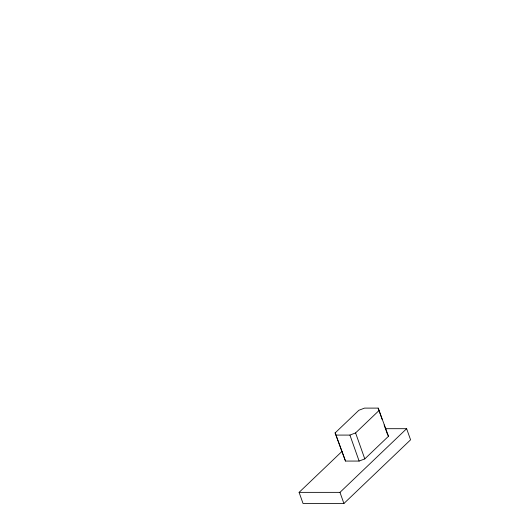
<?xml version="1.0" encoding="UTF-8"?>
<svg xmlns="http://www.w3.org/2000/svg" width="530" height="530" viewBox="0 0 530 530"><rect width="100%" height="100%" fill="white"/><g stroke="black" fill="none" stroke-linecap="round" stroke-linejoin="round"><path stroke-width="0.79" d="M335.145 432.924L358.876 410.266L364.541 408.107L378.162 408.107L388.51 436.243L364.786 458.907L359.115 461.067L345.494 461.067L335.145 432.924L345.494 461.067M336.292 435.084L349.919 435.084L355.584 432.924L379.308 410.26M385.383 428.69L406.636 428.69L410.578 439.82L343.917 503.493L303.047 503.5L299.099 492.363L341.956 451.434M299.099 492.363L339.975 492.363L406.636 428.69M387.748 434.805L388.51 436.243M378.162 408.107L382.223 419.568M384.117 424.914L387.364 434.083M355.584 432.924L364.786 458.907M349.919 435.084L359.115 461.067M339.975 492.363L343.917 503.493"/></g></svg>
